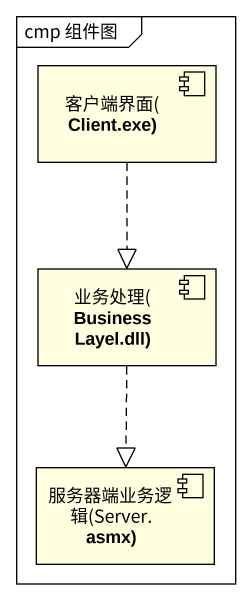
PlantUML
@startuml
mainframe cmp 组件图
component "客户端界面(Client.exe)" as 客户端界面_Client_exe #FFFFE0
component "业务处理(BusinessLayel.dll)" as 业务处理_BusinessLayel_dll #FFFFE0
component "服务器端业务逻辑(Server.asmx)" as 服务器端业务逻辑_Server_asmx #FFFFE0
客户端界面_Client_exe ..|> 业务处理_BusinessLayel_dll
业务处理_BusinessLayel_dll ..|> 服务器端业务逻辑_Server_asmx
@enduml
